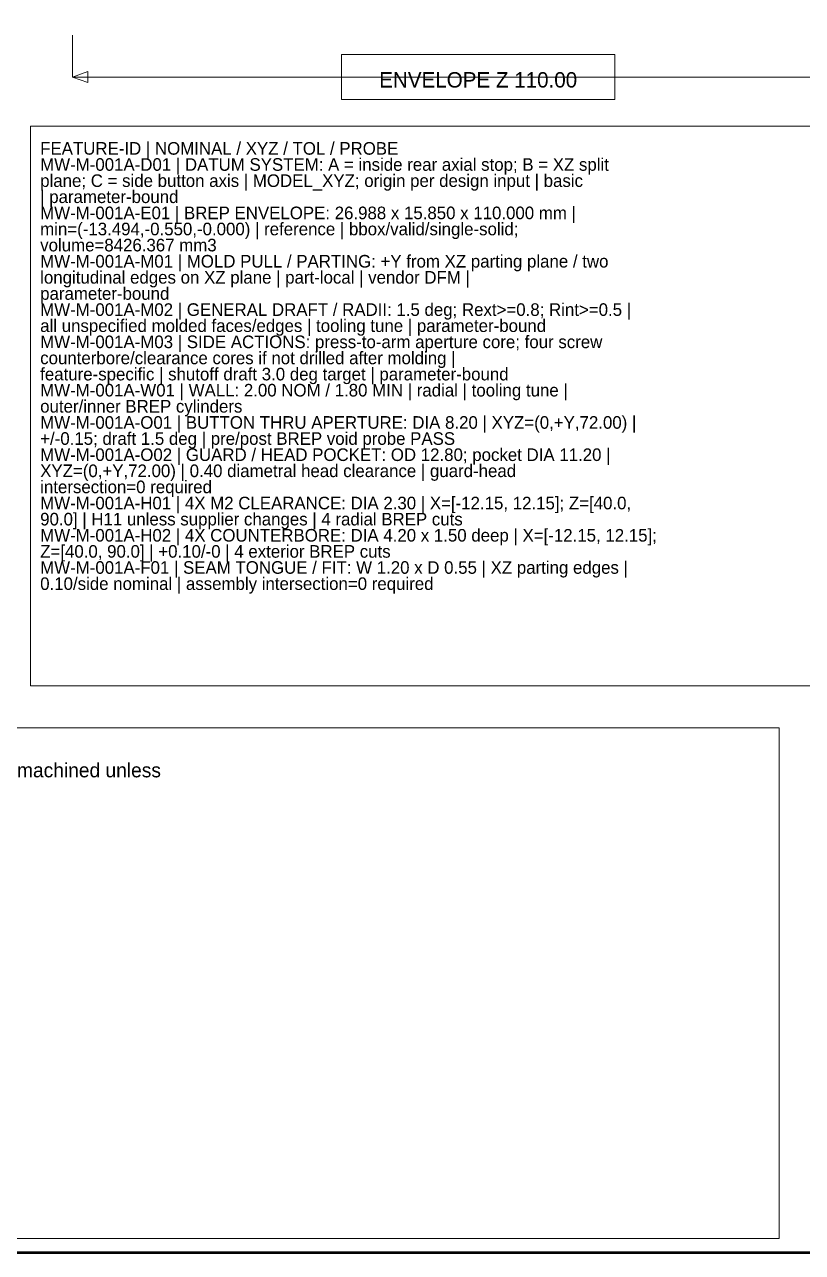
# Model space of a CAD drawing. Header units: millimetres. Extents: x 10 to 410, y 10 to 287.
# Drawn here: x 144.2 to 255.3, y 10 to 185.5 of the extents above; entities that cross this region are included whole.
import ezdxf
from ezdxf.enums import TextEntityAlignment as Align

# ---------------------------------------------------------------- set-up
doc = ezdxf.new("R2010")
doc.units = ezdxf.units.MM
for name, color, linetype, lineweight in [('BORDER', 7, 'CONTINUOUS', 50), ('DIMENSION', 2, 'CONTINUOUS', 18), ('NOTES', 7, 'CONTINUOUS', 18)]:
    doc.layers.add(name, color=color, linetype=linetype, lineweight=lineweight)

msp = doc.modelspace()

# ---------------------------------------------------------------- linework, layer by layer
at = {"layer": 'BORDER'}
msp.add_lwpolyline([(10, 10), (410, 10), (410, 287), (10, 287)], close=True, dxfattribs=at)
at = {"layer": 'DIMENSION'}
for p, q in [((151, 184), (151, 178)), ((151, 178), (267, 178))]:
    msp.add_line(p, q, dxfattribs=at)
for points in [[(189.45, 174.8), (228.55, 174.8), (228.55, 181.2), (189.45, 181.2)], [(151, 178), (153.2, 178.8), (153.2, 177.2)]]:
    msp.add_lwpolyline(points, close=True, dxfattribs=at)
at = {"layer": 'NOTES'}
for points in [[(145, 91), (273, 91), (273, 171), (145, 171)], [(14, 12), (252, 12), (252, 85), (14, 85)]]:
    msp.add_lwpolyline(points, close=True, dxfattribs=at)

# ---------------------------------------------------------------- texts
at = {"layer": 'DIMENSION'}
msp.add_text('ENVELOPE Z 110.00', height=2.2, dxfattribs=at).set_placement((209, 177.6), align=Align.MIDDLE_CENTER)
at = {"layer": 'NOTES'}
for s, height, p in [('FEATURE-ID | NOMINAL / XYZ / TOL / PROBE', 1.8, (146.4, 167.8)), ('MW-M-001A-D01 | DATUM SYSTEM: A = inside rear axial stop; B = XZ split', 1.8, (146.4, 165.5)), ('plane; C = side button axis | MODEL_XYZ; origin per design input | basic', 1.8, (146.4, 163.19)), ('| parameter-bound', 1.8, (146.4, 160.89)), ('MW-M-001A-E01 | BREP ENVELOPE: 26.988 x 15.850 x 110.000 mm |', 1.8, (146.4, 158.58)), ('min=(-13.494,-0.550,-0.000) | reference | bbox/valid/single-solid;', 1.8, (146.4, 156.28)), ('volume=8426.367 mm3', 1.8, (146.4, 153.98)), ('MW-M-001A-M01 | MOLD PULL / PARTING: +Y from XZ parting plane / two', 1.8, (146.4, 151.67)), ('longitudinal edges on XZ plane | part-local | vendor DFM |', 1.8, (146.4, 149.37)), ('parameter-bound', 1.8, (146.4, 147.06)), ('MW-M-001A-M02 | GENERAL DRAFT / RADII: 1.5 deg; Rext>=0.8; Rint>=0.5 |', 1.8, (146.4, 144.76)), ('all unspecified molded faces/edges | tooling tune | parameter-bound', 1.8, (146.4, 142.46)), ('MW-M-001A-M03 | SIDE ACTIONS: press-to-arm aperture core; four screw', 1.8, (146.4, 140.15)), ('counterbore/clearance cores if not drilled after molding |', 1.8, (146.4, 137.85)), ('feature-specific | shutoff draft 3.0 deg target | parameter-bound', 1.8, (146.4, 135.54)), ('MW-M-001A-W01 | WALL: 2.00 NOM / 1.80 MIN | radial | tooling tune |', 1.8, (146.4, 133.24)), ('outer/inner BREP cylinders', 1.8, (146.4, 130.94)), ('MW-M-001A-O01 | BUTTON THRU APERTURE: DIA 8.20 | XYZ=(0,+Y,72.00) |', 1.8, (146.4, 128.63)), ('+/-0.15; draft 1.5 deg | pre/post BREP void probe PASS', 1.8, (146.4, 126.33)), ('MW-M-001A-O02 | GUARD / HEAD POCKET: OD 12.80; pocket DIA 11.20 |', 1.8, (146.4, 124.02)), ('XYZ=(0,+Y,72.00) | 0.40 diametral head clearance | guard-head', 1.8, (146.4, 121.72)), ('intersection=0 required', 1.8, (146.4, 119.42)), ('MW-M-001A-H01 | 4X M2 CLEARANCE: DIA 2.30 | X=[-12.15, 12.15]; Z=[40.0,', 1.8, (146.4, 117.11)), ('90.0] | H11 unless supplier changes | 4 radial BREP cuts', 1.8, (146.4, 114.81)), ('MW-M-001A-H02 | 4X COUNTERBORE: DIA 4.20 x 1.50 deep | X=[-12.15, 12.15];', 1.8, (146.4, 112.5)), ('Z=[40.0, 90.0] | +0.10/-0 | 4 exterior BREP cuts', 1.8, (146.4, 110.2)), ('MW-M-001A-F01 | SEAM TONGUE / FIT: W 1.20 x D 0.55 | XZ parting edges |', 1.8, (146.4, 107.9)), ('0.10/side nominal | assembly intersection=0 required', 1.8, (146.4, 105.59)), ('2 PROCESS: injection molding; FINISH: SPI B-2 visual starting point on exposed grip; hidden/internal as-machined unless', 2.05, (15.4, 78.93))]:
    msp.add_text(s, height=height, dxfattribs=at).set_placement(p, align=Align.MIDDLE_LEFT)

doc.saveas('drawing.dxf')
